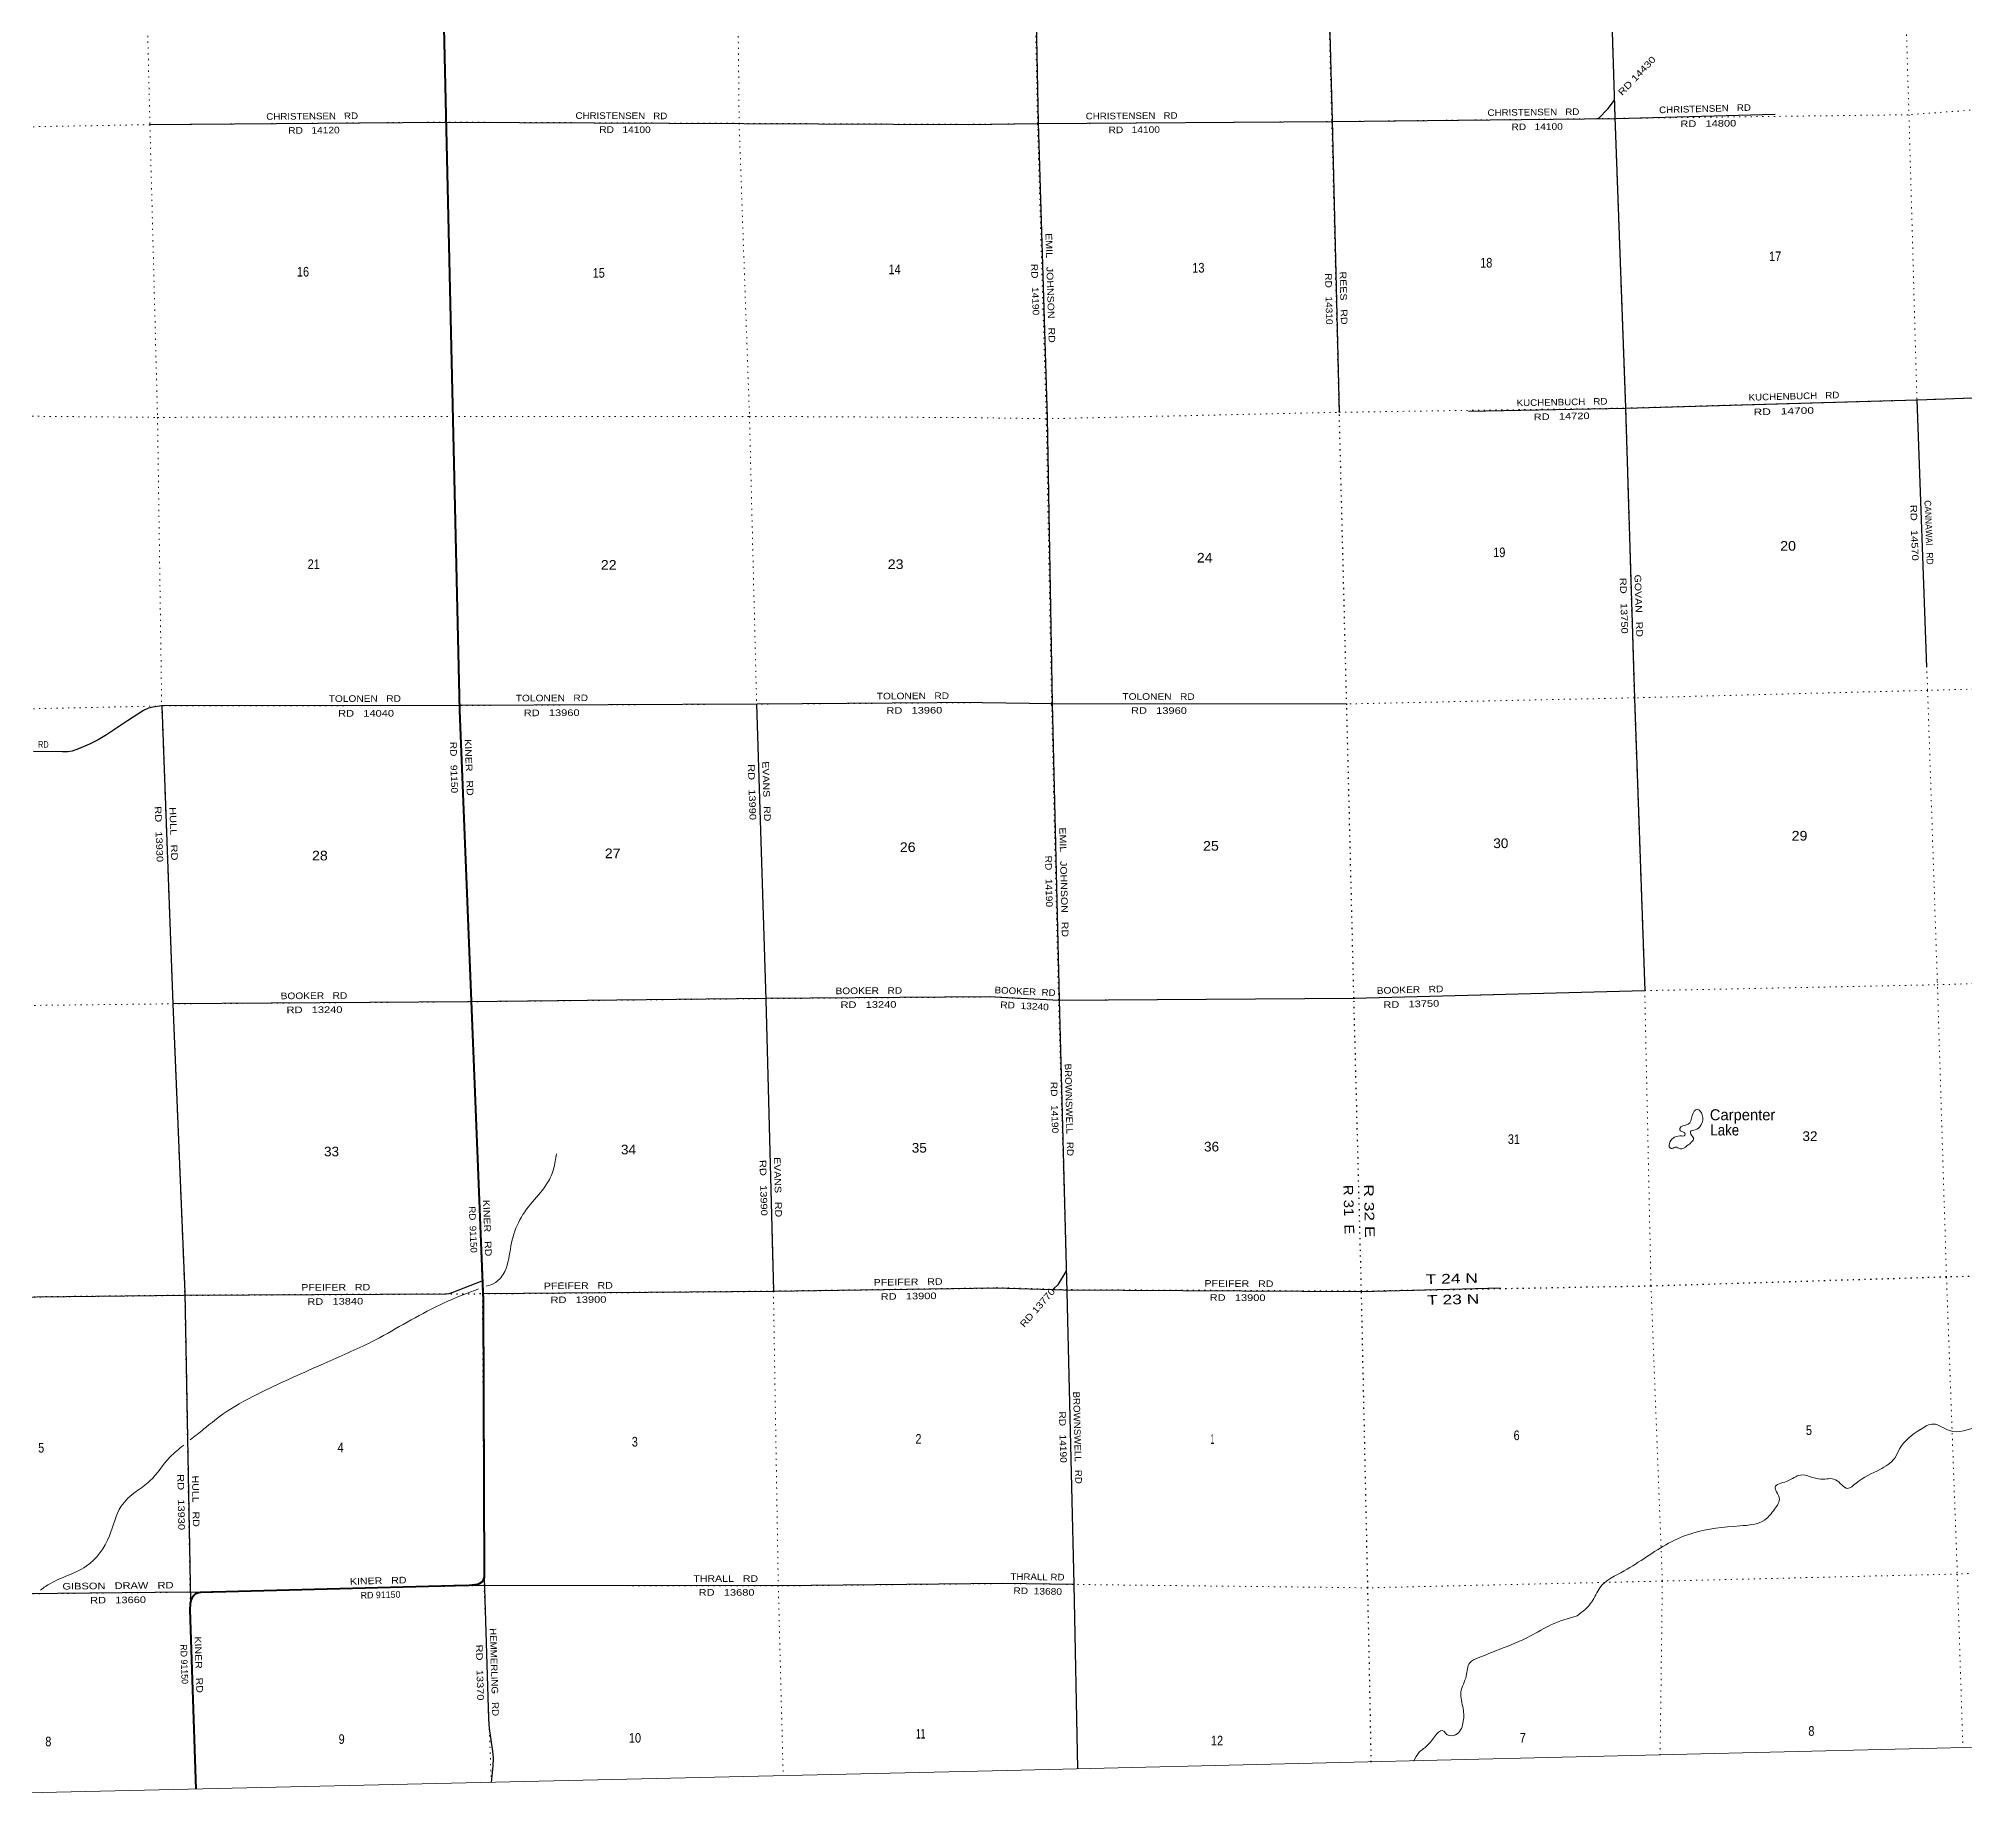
# Model space of a CAD drawing. Header units: feet. Extents: x 493183 to 745759, y 5472 to 195788.
# Drawn here: x 510706 to 545696, y 5472 to 37631 of the extents above; entities that cross this region are included whole.
import ezdxf
from ezdxf.enums import TextEntityAlignment as Align

# ---------------------------------------------------------------- set-up
doc = ezdxf.new("R2010")
doc.units = ezdxf.units.FT
doc.header["$LTSCALE"] = 70
doc.linetypes.add('DOTTED', pattern=[1.5, 0.3, -1.2])
for name, color, linetype, lineweight in [('26', 7, 'Continuous', 40), ('27', 7, 'Continuous', 13), ('29', 7, 'Continuous', 25), ('39', 7, 'Continuous', 13), ('4', 7, 'Continuous', 13), ('6', 7, 'DOTTED', 25), ('7', 7, 'DOTTED', 13)]:
    doc.layers.add(name, color=color, linetype=linetype, lineweight=lineweight)
doc.layers.add('30', color=7, linetype='Continuous')
doc.layers.add('41', color=7, linetype='Continuous')

msp = doc.modelspace()

# ---------------------------------------------------------------- linework, layer by layer
at = {"layer": '26'}
for points in [[(517968.05, 46925.05), (517925.47, 46846.46), (517894.98, 46752.52), (517870.89, 46617.51), (517864.8, 46542.52), (518352.04, 25427.01), (518352, 25429.02), (518777.26, 14719.58), (518800.38, 9675.17)], [(518475.45, 9536.57), (513646.36, 9413.7), (513593.88, 9401.1), (513551.9, 9380.09), (513528.81, 9361.19), (513491.02, 9308.68), (513472.13, 9266.67), (513459.54, 9205.76), (513451.91, 9096.66), (513562.14, 5837.36)], [(518475.45, 9536.57), (518676.96, 9561.78), (518714.75, 9574.38), (518760.93, 9603.79), (518781.92, 9624.79), (518800.38, 9675.17)]]:
    msp.add_lwpolyline(points, dxfattribs=at)
at = {"layer": '29'}
for p, q in [((544814.34, 31068.23), (544991.07, 26217.06)), ((529507.5, 9557.74), (528214.47, 9574.18))]:
    msp.add_line(p, q, dxfattribs=at)
for points in [[(539097.82, 47549.4), (539164.41, 41451.08), (539330.32, 36205.76), (539520.17, 30933.78), (539684.89, 25646.95), (539872.34, 20340.83), (534588.53, 20200.96), (529238.81, 20165.22), (527965.33, 20226.28)], [(528599.15, 47236.15), (528755.9, 41359.53), (528858.63, 36099.64), (529018.97, 30745.15), (529113.72, 25555.5), (529240.06, 20182.76), (529377.36, 14863.42), (529508.13, 9562.12), (529572.93, 6207.04)], [(534056.64, 41369.41), (534193.31, 36137.92), (534325.7, 30844.11)], [(539031.55, 36176.99), (539206.65, 36361.73), (539320.11, 36513.22)], [(512727.79, 36067.31), (518074.59, 36113.25), (527594.7, 36072.78)], [(527594.7, 36072.78), (528859.88, 36085.86), (534199.58, 36124.13), (539355.44, 36180.53), (542239.89, 36259.68)], [(536674.81, 30867.33), (539531.44, 30921.25), (544827.6, 31069.07), (550156.72, 31264.62)], [(527840.3, 25571.98), (523757.27, 25544.95), (518342.01, 25517.95), (512938.41, 25511.32), (512784.93, 25488.51), (512704.46, 25470.62), (512611.25, 25430.8), (512319.96, 25237.98), (511939.94, 24987.46), (511787.17, 24897.65), (511631.45, 24817.45), (511430.27, 24732.45), (511314.02, 24687.72), (511238.02, 24678.77), (511139.91, 24676.24), (510616.58, 24685.49)], [(523744.89, 25544.87), (523914.23, 20179.15), (524049.87, 14885.49)], [(527840.3, 25571.98), (529122.17, 25555.31), (534458.88, 25547.94)], [(512942.46, 25511.32), (513142.22, 20101.99), (513359.1, 14860.29), (513462.48, 9245.22)], [(527965.33, 20226.28), (523913.91, 20197.29), (518503.22, 20138.1), (513142.21, 20102.16)], [(503070.47, 7883.29), (502926.72, 14680.08), (507999.34, 14753.62), (513335.88, 14813.49), (518098.59, 14835.98), (518159.82, 14843.19), (518215.05, 14857.61), (518763.37, 15069.37)], [(529126.49, 14912.87), (529224.21, 15013.96), (529367.65, 15239.77)], [(518776.71, 14838.98), (524029.84, 14885.2), (528088.86, 14944.33)], [(528088.86, 14944.33), (529318.56, 14907.05), (534729.52, 14880.4), (537253.51, 14942.63)], [(528214.47, 9574.18), (524152.46, 9534.92), (518475.45, 9536.57)], [(518800.38, 9675.17), (518877.15, 7115.87), (518886.75, 6942.89), (518948.01, 6532.37), (518963.66, 6400.4), (518956.95, 6266.19), (518926.54, 5959.96)], [(513646.36, 9413.7), (513401.91, 9418.98), (508098.64, 9362.58), (503601.81, 9269.12), (503534.75, 9255.7), (503462.88, 9216.52), (503047.87, 8908.24)]]:
    msp.add_lwpolyline(points, dxfattribs=at)
at = {"layer": '39'}
for points in [[(551273.9, 18357.46), (551200.39, 18273.74), (551145.65, 17916.25), (551077.42, 17530.32), (550840.1, 17123.24), (550548.21, 16719.2), (550361.04, 16510.4), (550279, 16386.07), (550056.4, 16412.3), (549958.61, 16269.55), (549977.97, 16122.86), (549761.34, 16153.22), (549700.62, 15976.9), (549627.81, 15983.66), (549523.54, 15768.29), (549214.77, 15674.13), (548842.81, 15516.41), (548624.82, 15240.59), (548315.05, 15100.09), (548108.53, 14945.33), (548019.87, 15030.35), (547922.58, 14772.81), (547740.52, 14423.11), (547534.69, 14328.78), (547300.68, 14139.29), (546901.51, 13749.44), (546538.07, 13479.08), (546401.85, 13432.32), (546396.42, 13035.43), (546448.03, 12798.68), (546330.99, 12613.3), (545927.28, 12430.83), (545404.25, 12350.97), (545115.02, 12470.67), (544878.97, 12373.79), (544501.25, 12018.57), (544412.06, 11851.81), (544140.06, 11645.52), (543711.53, 11398.16), (543554.17, 11302.69), (543338.8, 11459.96), (543072.17, 11469.29), (542701.14, 11545.22), (542447.33, 11429.9), (542237.69, 11325.43), (542314.56, 11133.45), (542230.29, 10926.49), (542048.95, 10727.87), (541597.16, 10621.08), (540746.23, 10491.04), (540304.23, 10305.87), (539497.79, 9804), (539058.43, 9498.03), (538910.7, 9239.58), (538647.75, 8989.14)], [(540316.02, 17502.74), (540320.75, 17563.25), (540511.44, 17703.63), (540599.95, 17717.3), (540601.17, 17753.58), (540523.58, 17794.48), (540508.53, 17836.51), (540658.21, 17913.72), (540733.46, 18072.17), (540825.81, 18186.62), (540916.79, 18087.54), (540890.72, 17895.73), (540785.6, 17811.26), (540703.41, 17785.62), (540708.5, 17737.37), (540760.7, 17657.74), (540723.74, 17594.64), (540638.53, 17522.61), (540514.54, 17470.04), (540423.09, 17498.61), (540350.98, 17473.15), (540316.02, 17502.74)], [(518831.82, 14972.64), (519002.72, 15041.43), (519170.28, 15241.25), (519284.04, 15706.41), (519418.46, 16127.5), (519673.68, 16507.91), (519949.41, 16854.32), (520058.13, 17105.75), (520110.47, 17376.57)], [(513459.73, 12182.38), (513707.24, 12381.36), (514111.73, 12691.22), (514767.95, 13056.91), (515895.01, 13572.11), (516749.27, 13962.67), (517908.79, 14593.2), (518522.3, 14859.54), (518692.53, 14924)], [(510742.41, 9452.78), (510833.29, 9522.35), (511569.67, 9887.11), (511992.81, 10441.13), (512207.75, 10980.23), (512476.61, 11243.91), (512728.43, 11436.81), (513095.07, 11875.16), (513342.8, 12086)], [(538647.75, 8989.14), (538168.99, 8823.46), (537797.95, 8623.46), (537230.12, 8377.63), (536845.97, 8223.71), (536694.48, 8136.4), (536631.18, 7893.57), (536534.59, 7603.81), (536573.5, 7302.38), (536571.21, 7038.48), (536438.6, 6826.63), (536283.11, 6829.89), (536223.15, 6895.28), (535941.86, 6652.57), (535777.44, 6510.65), (535677.04, 6350.66)]]:
    msp.add_spline(points, degree=3, dxfattribs=at)
at = {"layer": '4'}
msp.add_lwpolyline([(493183.04, 189004.41), (524001.53, 189703.99), (554819.03, 190445.97), (585635.48, 191230.33), (616450.81, 192057.09), (647264.99, 192926.23), (678077.93, 193837.75), (708889.59, 194791.66), (739699.91, 195787.95), (745759.19, 12310.89), (714696.49, 11306.43), (683632.43, 10344.71), (652567.07, 9425.72), (621500.49, 8549.46), (590432.73, 7715.93), (559363.85, 6925.15), (528293.91, 6177.1), (497222.97, 5471.78)], close=True, dxfattribs=at)
at = {"layer": '6'}
for points in [[(534907.38, 6332.74), (534844.12, 9495.06), (534728.09, 14880.9), (534591.31, 20199.91), (534460.28, 25533.12), (534325.7, 30844.11), (534193.31, 36137.92), (534056.14, 41390.9), (533910.52, 47391.2)], [(559150.76, 15529.62), (556111.45, 15495.53), (550694.77, 15281.69), (545351.2, 15139.66), (539985.92, 14975.08), (534730.71, 14880.28), (529379.09, 14905.98), (528088.86, 14944.33)], [(497022.9, 14561.25), (497497.87, 14561.56), (502926.72, 14680.08), (508001.28, 14754.14), (513360, 14811.91), (518776.71, 14838.98), (524049.87, 14885.49), (528088.86, 14944.33)]]:
    msp.add_lwpolyline(points, dxfattribs=at)
at = {"layer": '7'}
for points in [[(544351.34, 47678.91), (544507.08, 41586.8), (544670.52, 36248.13), (544814.34, 31068.23), (545008.65, 25794.56), (545185.07, 20508.49), (545351.2, 15139.66), (545548.12, 9747.2), (545648.99, 6589.67)], [(528585.37, 47237.41), (528742.61, 41352.79), (528845.02, 36086.05), (529003.79, 30726.63), (529101.42, 25535.83), (529226.28, 20185.27), (529379.09, 14882.17), (529509.17, 9512.3), (529572.93, 6207.04)], [(540151.15, 6457.54), (540192.13, 9619.04), (539985.92, 14975.08), (539872.34, 20340.83), (539683.11, 25658.89), (539521.34, 30921.06), (539329.44, 36176.64), (539165.7, 41436.75), (539100.71, 47532.5)], [(518926.54, 5959.96), (518796.11, 9542.3), (518767.52, 14806.43), (518561.99, 20139.3), (518347.97, 25514.29), (518228.22, 30765.11), (518106.37, 36109.24), (517978.7, 41393.16), (517850.52, 46925.14)], [(523201.69, 47083.52), (523376.23, 41348.82), (523427.26, 36091.18), (523615.35, 30770.24), (523744.89, 25544.87), (523914.68, 20196.91), (524049.87, 14885.49), (524137.96, 9541.07), (524227.75, 6082.35)], [(512481.96, 46849.52), (512602.46, 41353.64), (512727.79, 36067.31), (512866.44, 30751.3), (512942.46, 25511.32), (513142.45, 20134.22), (513361.2, 14814.31), (513457.84, 9418.53), (513562.14, 5837.36)], [(558625.36, 36714.6), (555391.91, 36627.48), (550007.41, 36510.9), (547354.73, 36443.24), (544652.36, 36247.81), (539329.35, 36180.66), (534213.36, 36122.88), (528854.24, 36084.61), (527594.7, 36072.78)], [(527594.7, 36072.78), (523429.66, 36091.18), (518105.17, 36112.84), (512727.79, 36067.31), (507385.13, 35972.19), (502471.48, 35915.38), (497192.94, 35818.44), (496555.08, 35813.63)], [(527719.28, 30746.46), (529003.79, 30726.63), (534325.7, 30844.11), (539521.34, 30921.06), (544814.34, 31068.23), (550156.72, 31264.62), (555481.71, 31333.81), (558757.48, 31410.49)], [(496656.69, 30766.16), (497177.33, 30766.91), (502576.51, 30613.59), (507545.29, 30800.01), (512866.44, 30751.3), (518227.02, 30767.51), (523615.35, 30770.24), (527719.28, 30746.46)], [(558887.91, 26143.56), (555679.17, 26100.49), (550348.24, 25934.51), (545008.65, 25794.56), (539683.11, 25658.89), (534468.91, 25547.94), (529100.38, 25552.3), (527840.3, 25571.98)], [(527840.3, 25571.98), (523744.89, 25544.87), (518348.89, 25519.48), (512942.46, 25511.32), (507616.47, 25396.83), (502690.56, 25302.2), (497259.07, 25181.64), (496789.23, 25176.65)], [(527965.33, 20226.28), (529234.43, 20166.48), (534586.03, 20200.96), (539872.34, 20340.83), (545182.36, 20448.02), (550533.39, 20618.38), (555868.19, 20792.49), (559019.31, 20838.05)], [(496907.38, 19808.81), (497405.44, 19810.42), (502807, 20000.42), (507794.19, 20040.53), (513142.21, 20102.16), (518559.58, 20139.3), (523912.28, 20196.91), (527965.33, 20226.28)], [(559284.04, 10147.72), (556218.54, 10149.81), (550886.18, 10048.26), (545548.12, 9747.2), (540192.13, 9619.04), (534840.04, 9497), (529496.05, 9558.39), (528214.47, 9574.18)], [(528214.47, 9574.18), (524137.36, 9531.62), (518803.32, 9539.9), (513460.24, 9418.53), (508102.75, 9362.03), (503045.29, 9256.32), (497626.04, 9179.78), (497141.12, 9190.36)]]:
    msp.add_lwpolyline(points, dxfattribs=at)

# ---------------------------------------------------------------- texts
at = {"layer": '27'}
for s, rotation, width, p in [('RD   91150', 271.322, 1.15, (518177.69, 24859.86)), ('KINER   RD', 272.274, 1.2, (518442.85, 24905.34)), ('KINER   RD', 272.274, 1.2, (518775.02, 16540.26)), ('RD  91150', 272.274, 1.1, (518518.28, 16421.9)), ('KINER   RD', 1.458, 1.2, (516361.41, 9552.8)), ('KINER   RD', 271.937, 1.2, (513538.34, 8611.96))]:
    msp.add_text(s, height=120, rotation=rotation, dxfattribs=dict(at, width=width)).set_placement(p)
for rotation, p in [(1.458, (516556.2, 9299.97)), (271.937, (513280.31, 8470.01))]:
    msp.add_text('RD 91150', height=120, rotation=rotation, dxfattribs=at).set_placement(p)
at = {"layer": '30'}
for s, rotation, width, p in [('RD 14430', 46.535, 1.25, (539772.96, 36913.03)), ('RD   14100', 0.493, 1.15, (537918.35, 35970.24)), ('RD   14800', 0.705, 1.25, (541027.28, 36028.49)), ('RD   14120', 0.492, 1.15, (515707.16, 35905.46)), ('RD   14100', 359.756, 1.15, (521354.62, 35916.67)), ('RD   14100', 0.461, 1.15, (530602.19, 35914.79)), ('RD   14190', 271.922, 1.15, (528744.15, 33071.49)), ('RD   14310', 271.227, 1.15, (534076.95, 32901.76)), ('RD   14720', 1.296, 1.25, (538364.37, 30710.73)), ('      RD   14700', 1.589, 1.35, (542218.28, 30799.05)), ('RD   14570', 271.849, 1.25, (544709.53, 28654.16)), ('RD   13750', 271.748, 1.25, (539434.21, 27329.51)), ('RD   14040', 0.07, 1.25, (516653.05, 25317.63)), ('RD   13960', 0.286, 1.25, (520023.54, 25327.05)), ('RD   13960', 0.379, 1.25, (526609.25, 25370.96)), ('RD   13960', 359.93, 1.25, (531050.49, 25367.76)), ('RD   13990', 271.808, 1.25, (523601.96, 23945.39)), ('RD   13930', 272.115, 1.25, (512832.9, 23180.89)), ('RD   14190', 271.055, 1.15, (528992.37, 22324.77)), ('RD   13240', 0.384, 1.25, (515717.1, 19934.47)), ('RD   13240', 0.41, 1.25, (525776.89, 20028.6)), ('RD  13240', 357.15, 1.15, (528606.93, 20004.93)), ('RD   14190', 271.597, 1.15, (529095.74, 18216.47)), ('RD   13990', 271.468, 1.25, (523810.93, 16758.48)), ('RD   13840', 0.519, 1.25, (516093.83, 14638.24)), ('RD   13900', 0.504, 1.25, (520510.18, 14669.9)), ('RD   13900', 0.835, 1.25, (526505.66, 14733.3)), ('RD 13770', 48.971, 1.2, (528890.1, 14543.67)), ('RD   13900', 359.718, 1.25, (532478.44, 14707.02)), ('RD   14190', 271.597, 1.15, (529247.13, 12232.32)), ('RD   13930', 271.055, 1.25, (513235.36, 11051.98)), ('RD   13680', 359.983, 1.25, (523199.73, 9353.63)), ('RD  13680', 358.756, 1.15, (528847.6, 9376.33)), ('RD   13660', 0.609, 1.25, (512150.04, 9215.9)), ('RD   13370', 271.415, 1.25, (518660.59, 7957.04))]:
    msp.add_text(s, height=120, rotation=rotation, dxfattribs=dict(at, width=width)).set_placement(p, align=Align.CENTER)
for s, rotation, width, p in [('CHRISTENSEN   RD', 1.572, 1.1, (540134.56, 36274.67)), ('CHRISTENSEN   RD', 0.492, 1.1, (514841.35, 36155.47)), ('CHRISTENSEN   RD', 359.756, 1.1, (520455.84, 36173.13)), ('CHRISTENSEN   RD', 0.411, 1.1, (529721.71, 36162.38)), ('CHRISTENSEN   RD', 0.627, 1.1, (537018.28, 36224.97)), ('EMIL   JOHNSON   RD', 271.715, 1.2, (528989.5, 34094.04)), ('REES   RD', 271.433, 1.2, (534331.86, 33397.69)), ('KUCHENBUCH   RD', 1.599, 1.1, (541760.3, 31054.14)), ('KUCHENBUCH   RD', 1.081, 1.1, (537547.85, 30953.82)), ('CANNAWAI   RD', 272.086, 0.95, (544950.84, 29243.99)), ('GOVAN   RD', 271.785, 1.2, (539684.88, 27895.09)), ('TOLONEN   RD', 0.07, 1.15, (515974.31, 25585.04)), ('TOLONEN   RD', 0.286, 1.15, (519371.58, 25593.08)), ('TOLONEN   RD', 0.379, 1.15, (525927.17, 25629.45)), ('TOLONEN   RD', 359.921, 1.15, (530387.3, 25623.56)), ('RD', 358.987, 0.8, (510695.77, 24754.1)), ('EVANS   RD', 271.808, 1.2, (523847.77, 24503.99)), ('HULL   RD', 272.115, 1.25, (513080.44, 23671.81)), ('EMIL   JOHNSON   RD', 271.347, 1.2, (529242.15, 23303.27)), ('BOOKER   RD', 0.384, 1.15, (515102.65, 20185.3)), ('BOOKER   RD', 0.41, 1.15, (525177.73, 20276.34)), ('BOOKER  RD', 357.255, 1.1, (528064.02, 20294.64)), ('BOOKER   RD', 1.516, 1.15, (535007.01, 20282.06)), ('RD   13750', 1.516, 1.25, (535127.38, 20024.87)), ('BROWNSWELL   RD', 271.413, 1.1, (529340.49, 19013.7)), ('EVANS   RD', 271.468, 1.2, (524057.59, 17316.86)), ('PFEIFER   RD', 0.504, 1.2, (519882.54, 14918.71)), ('PFEIFER   RD', 0.835, 1.2, (525871.44, 14982.04)), ('PFEIFER   RD', 359.718, 1.2, (531877.59, 14964.45)), ('PFEIFER   RD', 0.271, 1.2, (515477.37, 14891.44)), ('BROWNSWELL   RD', 271.413, 1.1, (529491.87, 13059.84)), ('HULL   RD', 271.055, 1.2, (513492.58, 11533.4)), ('GIBSON   DRAW   RD', 0.609, 1.25, (511140.02, 9464.93)), ('THRALL   RD', 359.983, 1.2, (522594.68, 9605.37)), ('THRALL RD', 359.272, 1.1, (528354.18, 9642.41)), ('HEMMERLING   RD', 271.718, 1.1, (518897.77, 8763.12))]:
    msp.add_text(s, height=120, rotation=rotation, dxfattribs=dict(at, width=width)).set_placement(p)
at = {"layer": '41'}
msp.add_text('Carpenter', height=200, dxfattribs=at).set_placement((541053.98, 17986.96))
at = {"layer": '41', "width": 0.9}
msp.add_text('Lake', height=200, dxfattribs=at).set_placement((541064.01, 17711.27))
at = {"layer": '6'}
for s, rotation, width, p in [('R 32 E', 271.473, 1.35, (534770.76, 16821.62)), ('R 31  E', 271.473, 1.15, (534400.05, 16811.88)), ('T 24 N', 1.412, 1.35, (535896.35, 15013.05)), ('T 23 N', 1.412, 1.35, (535921.37, 14634.5))]:
    msp.add_text(s, height=175, rotation=rotation, dxfattribs=dict(at, width=width)).set_placement(p)
at = {"layer": '7'}
for s, width, p in [('18', 0.85, (536883.67, 33472.34)), ('17', 0.85, (542129.84, 33589.13)), ('13', 0.85, (531655.82, 33381.74)), ('19', 0.85, (537120.29, 28213.3)), ('20', 1.1, (542332.07, 28330.63)), ('24', 1.1, (531738.85, 28115.65)), ('30', 1.05, (537121.95, 22929.98)), ('29', 1.1, (542540.04, 23066.92)), ('25', 1.1, (531852.08, 22883.25)), ('36', 1.05, (531869.16, 17420.86)), ('31', 0.85, (537386.02, 17556.34)), ('32', 1.05, (542735.81, 17612.06)), ('1', 0.4, (531989.32, 12110.7)), ('6', 0.85, (537490.22, 12178.71)), ('5', 0.85, (542798.99, 12271.54)), ('12', 0.85, (531994.32, 6634.24)), ('7', 0.85, (537601.74, 6684.4)), ('8', 0.85, (542842.45, 6809.78))]:
    msp.add_text(s, height=175, dxfattribs=dict(at, width=width)).set_placement(p)
for s, width, p in [('16', 0.85, (515507.52, 33309.15)), ('15', 0.85, (520878.57, 33287.37)), ('14', 0.85, (526250.25, 33352.23)), ('21', 0.85, (515702.9, 27998.68)), ('22', 1.1, (521059.17, 27985)), ('23', 1.1, (526269.03, 27997.57)), ('28', 1.1, (515814.39, 22706.73)), ('27', 1.1, (521131.47, 22746.57)), ('26', 1.1, (526488.45, 22859.61)), ('33', 1.05, (516025.99, 17332.27)), ('34', 1.05, (521418.02, 17368)), ('35', 1.05, (526698.93, 17399.41)), ('2', 0.85, (526683.7, 12113.88)), ('5', 0.85, (510753.77, 11952.24)), ('4', 0.85, (516189.59, 11957.85)), ('3', 0.85, (521533.41, 12062.33)), ('8', 0.85, (510883.29, 6618.73)), ('9', 0.85, (516209.74, 6662.31)), ('10', 0.85, (521535.86, 6684.1)), ('11', 0.65, (526724.42, 6759.74))]:
    msp.add_text(s, height=175, dxfattribs=dict(at, width=width)).set_placement(p, align=Align.CENTER)

doc.saveas('drawing.dxf')
